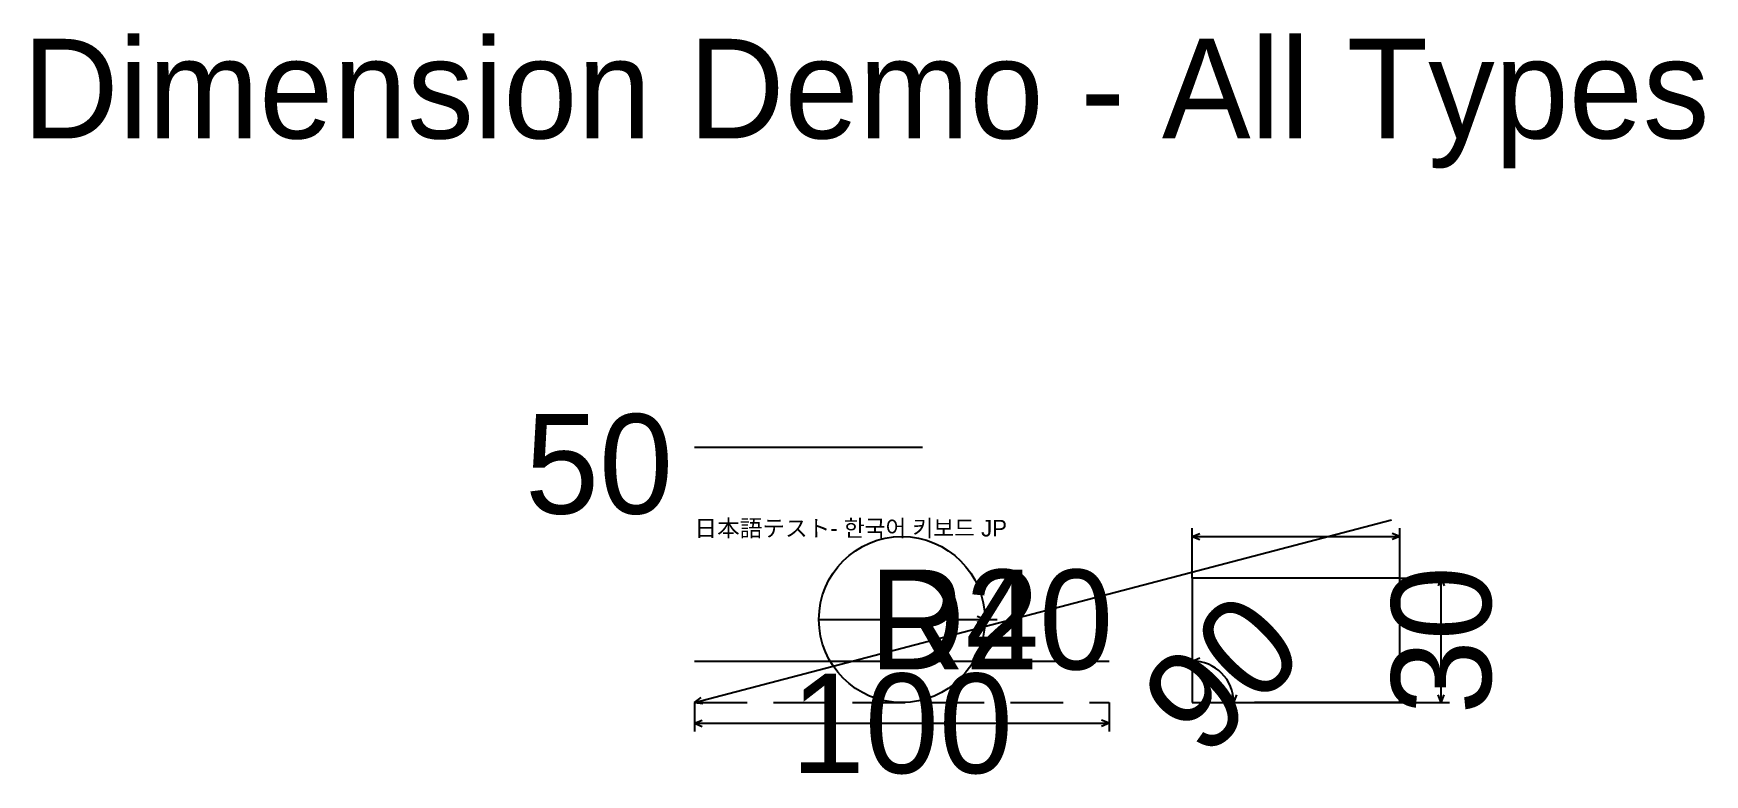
# Model space of a CAD drawing. Header units: millimetres. Extents: x -159 to 243, y -17 to 161.
import ezdxf
from ezdxf.enums import TextEntityAlignment as Align

# ---------------------------------------------------------------- set-up
doc = ezdxf.new("R2010")
doc.units = ezdxf.units.MM
doc.linetypes.add('DASHED', pattern=[19.05, 12.7, -6.35])
doc.layers.get('0').update_dxf_attribs({"linetype": 'CONTINUOUS'})
for name, color, linetype in [('1', 1, 'CONTINUOUS'), ('DASH', 1, 'DASHED'), ('DIM', 2, 'CONTINUOUS'), ('TEXT', 3, 'CONTINUOUS')]:
    doc.layers.add(name, color=color, linetype=linetype)
doc.styles.add('JP', font='JP')

msp = doc.modelspace()

# ---------------------------------------------------------------- linework, layer by layer
at = {"linetype": 'CONTINUOUS'}
for p, q in [((170, 30), (120, 30)), ((120, 30), (120, 0)), ((170, 0), (170, 30)), ((0, 10), (100, 10)), ((120, 0), (170, 0))]:
    msp.add_line(p, q, dxfattribs=at)
at = {"layer": '1', "linetype": 'CONTINUOUS'}
msp.add_circle((50, 20), 20, dxfattribs=at)
at = {"layer": 'DASH', "linetype": 'DASHED'}
msp.add_line((0, 0), (100, 0), dxfattribs=at)
at = {"layer": 'DIM', "linetype": 'CONTINUOUS'}
for p, q in [((0, 61.5), (55, 61.5)), ((0, 0), (168, 44)), ((120, 30), (120, 42)), ((120, 40), (121.85, 40.75)), ((170, 40), (168.15, 40.75)), ((170, 30), (170, 42)), ((120, 40), (170, 40)), ((120, 40), (121.85, 39.25)), ((170, 40), (168.15, 39.25)), ((120, 30), (120, 15)), ((170, 30), (182, 30)), ((180, 30), (179.25, 28.15)), ((180, 0), (180, 30)), ((180, 30), (180.75, 28.15)), ((70, 20), (68.15, 20.75)), ((70, 20), (68.15, 20.75)), ((30, 20), (73, 20)), ((50, 20), (73, 20)), ((70, 20), (68.15, 19.25)), ((70, 20), (68.15, 19.25)), ((120, 10), (121.85, 10.75)), ((120, 10), (121.85, 9.25)), ((0, 0), (1.6, 1.19)), ((0, 0), (0, -7)), ((0, 0), (1.98, -0.25)), ((100, 0), (100, -7)), ((130, 0), (129.25, 1.85)), ((130, 0), (130.75, 1.85)), ((170, 0), (135, 0)), ((170, 0), (182, 0)), ((180, 0), (179.25, 1.85)), ((180, 0), (180.75, 1.85)), ((0, -5), (1.85, -4.25)), ((0, -5), (100, -5)), ((0, -5), (1.85, -5.75)), ((100, -5), (98.15, -4.25)), ((100, -5), (98.15, -5.75))]:
    msp.add_line(p, q, dxfattribs=at)
msp.add_arc((120, 0), 10, 0, 90, dxfattribs=at)

# ---------------------------------------------------------------- texts
at = {"layer": 'DIM', "style": 'JP'}
for s, p in [('Dimension Demo - All Types', (41.33, 144.92)), ('50', (-23, 57.5)), ('R20', (71.5, 20)), ('D40', (71.5, 20)), ('100', (50, -5))]:
    msp.add_text(s, height=24, dxfattribs=at).set_placement(p, align=Align.MIDDLE)
for s, rotation, p in [('30', 90, (180, 15)), ('90', 45, (127.07, 7.07))]:
    msp.add_text(s, height=24, rotation=rotation, dxfattribs=at).set_placement(p, align=Align.MIDDLE)
at = {"layer": 'TEXT', "style": 'JP'}
msp.add_text('日本語テスト- 한국어 키보드 JP', height=4, dxfattribs=at).set_placement((0, 40))

doc.saveas('drawing.dxf')
